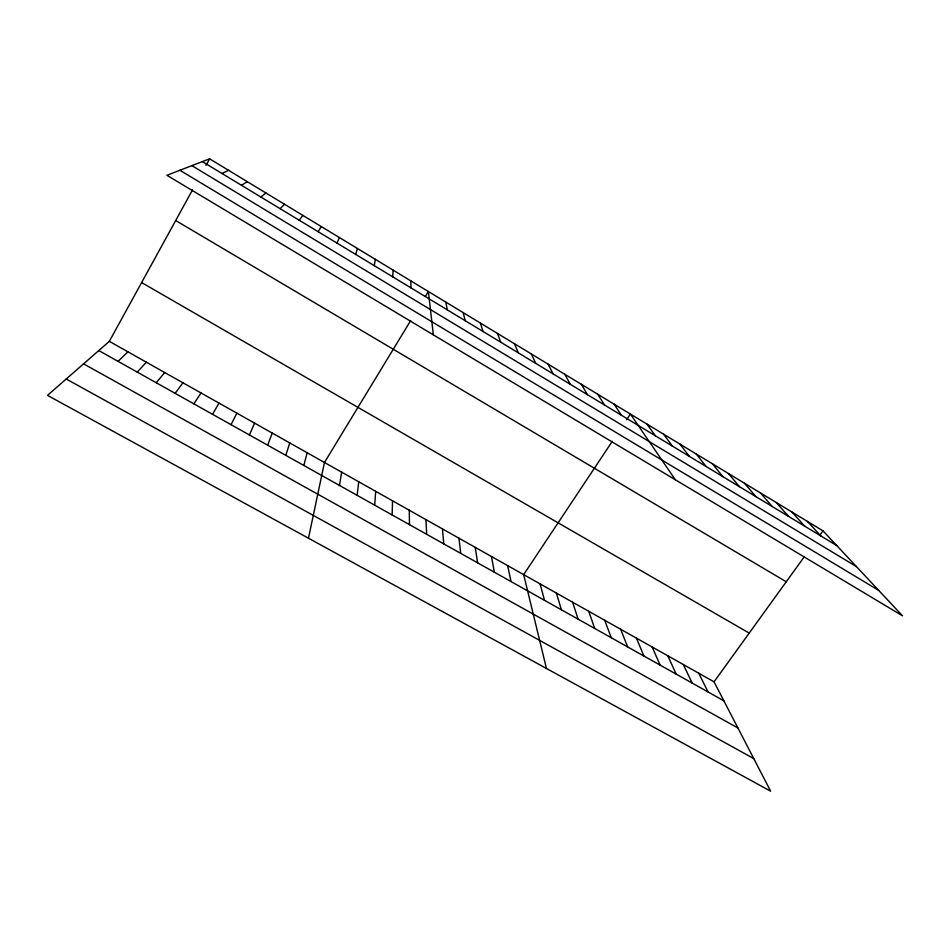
<?xml version="1.0" encoding="UTF-8"?>
<svg xmlns="http://www.w3.org/2000/svg" width="950" height="950" viewBox="0 0 950 950"><rect width="100%" height="100%" fill="white"/><g stroke="black" fill="none" stroke-linecap="round" stroke-linejoin="round"><path stroke-width="1.43" d="M392.136 514.947L392.54 500.804M392.718 276.818L393.122 270.132M374.704 505.174L375.678 491.316M357.152 495.342L358.72 481.769M339.494 485.45L341.644 472.15M374.276 265.656L375.321 259.338M308.477 538.211L324.461 462.472L410.709 320.554M303.822 465.452L307.171 452.734M355.704 254.422L357.402 248.473M285.796 455.359L289.762 442.938M267.663 445.194L272.246 433.069M337.001 243.105L339.364 237.524M249.399 434.969L254.612 423.142M231.016 424.662L236.871 413.155M109.333 341.347L714.044 681.839L770.64 791.184L47.5 395.366L109.333 341.347L192.541 189.857M206.019 165.3L209.582 158.816L822.985 530.86L902.5 615.814L166.915 175.287L209.582 158.816M212.515 414.295L219.011 403.097M318.167 231.705L321.195 226.516M425.41 296.364L428.367 291.507L433.366 334.863M193.871 403.845L201.02 392.979M612.287 441.299L523.664 574.631L546.452 668.467M626.608 419.746L630.396 414.046L675.355 479.786M714.044 681.839L804.519 556.451M819.624 535.527L822.985 530.86M175.121 393.336L182.934 382.779M299.202 220.222L302.908 215.424M156.227 382.755L164.718 372.531M137.216 372.103L146.371 362.199M280.108 208.667L284.501 204.25M118.061 361.368L127.918 351.809M260.882 197.03L265.964 193.004M241.502 185.309L247.297 181.688M222.003 173.494L228.511 170.287M66.227 379.003L753.766 758.587M83.564 363.85L737.936 727.997M98.788 350.562L723.876 700.839M141.621 282.566L749.217 633.092M175.691 220.531L786.256 581.768M179.906 170.276L878.691 590.389M191.888 165.644L856.437 566.604M202.35 161.607L836.736 545.561M807.5 521.467L820.788 535.907M791.908 512.014L804.721 526.181M776.221 502.503L788.559 516.396M760.439 492.919L772.291 506.552M744.539 483.289L755.903 496.636M728.555 473.587L739.421 486.661M712.453 463.826L722.819 476.615M696.255 453.993L706.111 466.497M679.951 444.113L689.284 456.309M663.539 434.15L672.351 446.061M647.021 424.139L655.298 435.741M614.151 404.201L621.347 415.197M597.799 394.286L604.461 404.973M581.352 384.299L587.468 394.689M564.787 374.264L570.356 384.334M548.126 364.147L553.126 373.908M698.713 673.206L708.094 691.992M683.288 664.513L692.206 683.097M531.347 353.982L535.776 363.411M667.767 655.785L676.222 674.132M652.151 646.986L660.131 665.119M514.472 343.734L518.32 352.842M636.441 638.139L643.934 656.046M620.635 629.232L627.641 646.914M604.722 620.279L611.23 637.723M497.468 333.426L500.745 342.202M588.715 611.266L594.724 628.472M572.601 602.193L578.111 619.163M480.367 323.048L483.039 331.491M556.391 593.061L561.379 609.781M540.075 583.882L544.54 600.352M463.149 312.609L465.227 320.708M507.621 565.606L511.041 581.578M445.811 302.1L447.284 309.843M491.494 556.522L494.38 572.244M475.249 547.378L477.624 562.851M458.921 538.187L460.738 553.387M442.474 528.924L443.757 543.875M425.933 519.614L426.669 534.292M410.804 280.856L411.029 287.909M409.296 510.245L409.462 524.649"/></g></svg>
